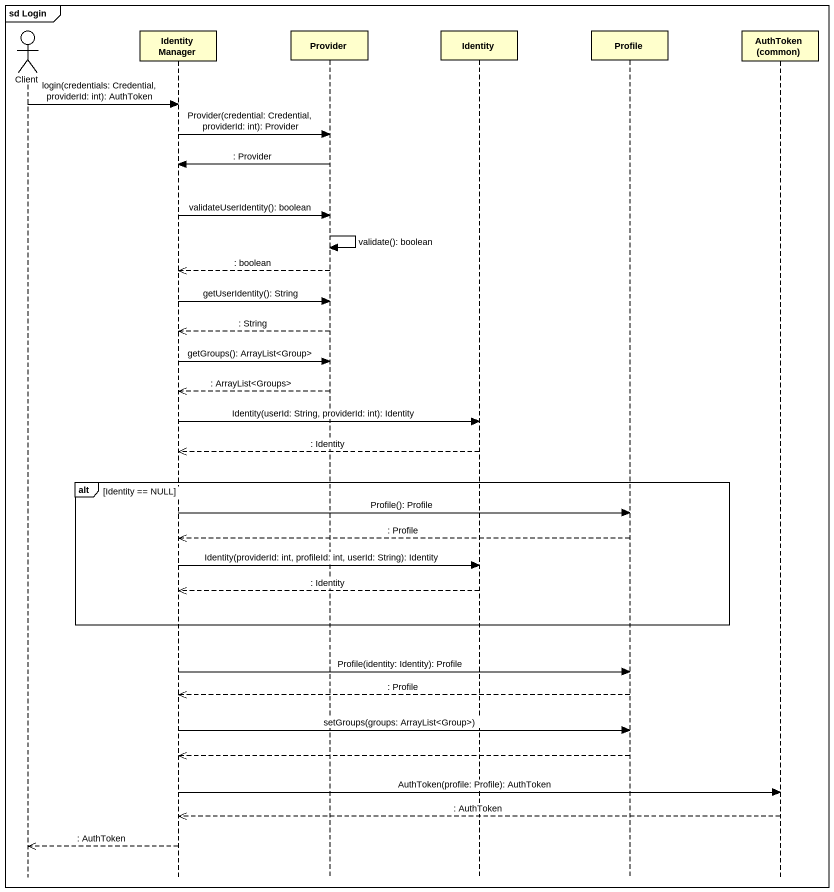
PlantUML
@startuml
mainframe sd Login
hide footbox
actor Client
participant "Identity Manager" as Identity_Manager
participant Provider
participant Identity
participant Profile
participant "AuthToken (common)" as AuthToken_common

Client -> Identity_Manager : login(credentials: Credential, providerId: int): AuthToken
Identity_Manager -> Provider : Provider(credential: Credential, providerId: int): Provider
Provider -> Identity_Manager : : Provider
Identity_Manager -> Provider : validateUserIdentity(): boolean
Provider -> Provider : validate(): boolean
Provider -->> Identity_Manager : : boolean
Identity_Manager -> Provider : getUserIdentity(): String
Provider -->> Identity_Manager : : String
Identity_Manager -> Provider : getGroups(): ArrayList<Group>
Provider -->> Identity_Manager : : ArrayList<Groups>
Identity_Manager -> Identity : Identity(userId: String, providerId: int): Identity
Identity -->> Identity_Manager : : Identity
alt Identity == NULL
  Identity_Manager -> Profile : Profile(): Profile
  Profile -->> Identity_Manager : : Profile
  Identity_Manager -> Identity : Identity(providerId: int, profileId: int, userId: String): Identity
  Identity -->> Identity_Manager : : Identity
end
Identity_Manager -> Profile : Profile(identity: Identity): Profile
Profile -->> Identity_Manager : : Profile
Identity_Manager -> Profile : setGroups(groups: ArrayList<Group>)
Profile -->> Identity_Manager
Identity_Manager -> AuthToken_common : AuthToken(profile: Profile): AuthToken
AuthToken_common -->> Identity_Manager : : AuthToken
Identity_Manager -->> Client : : AuthToken
@enduml
